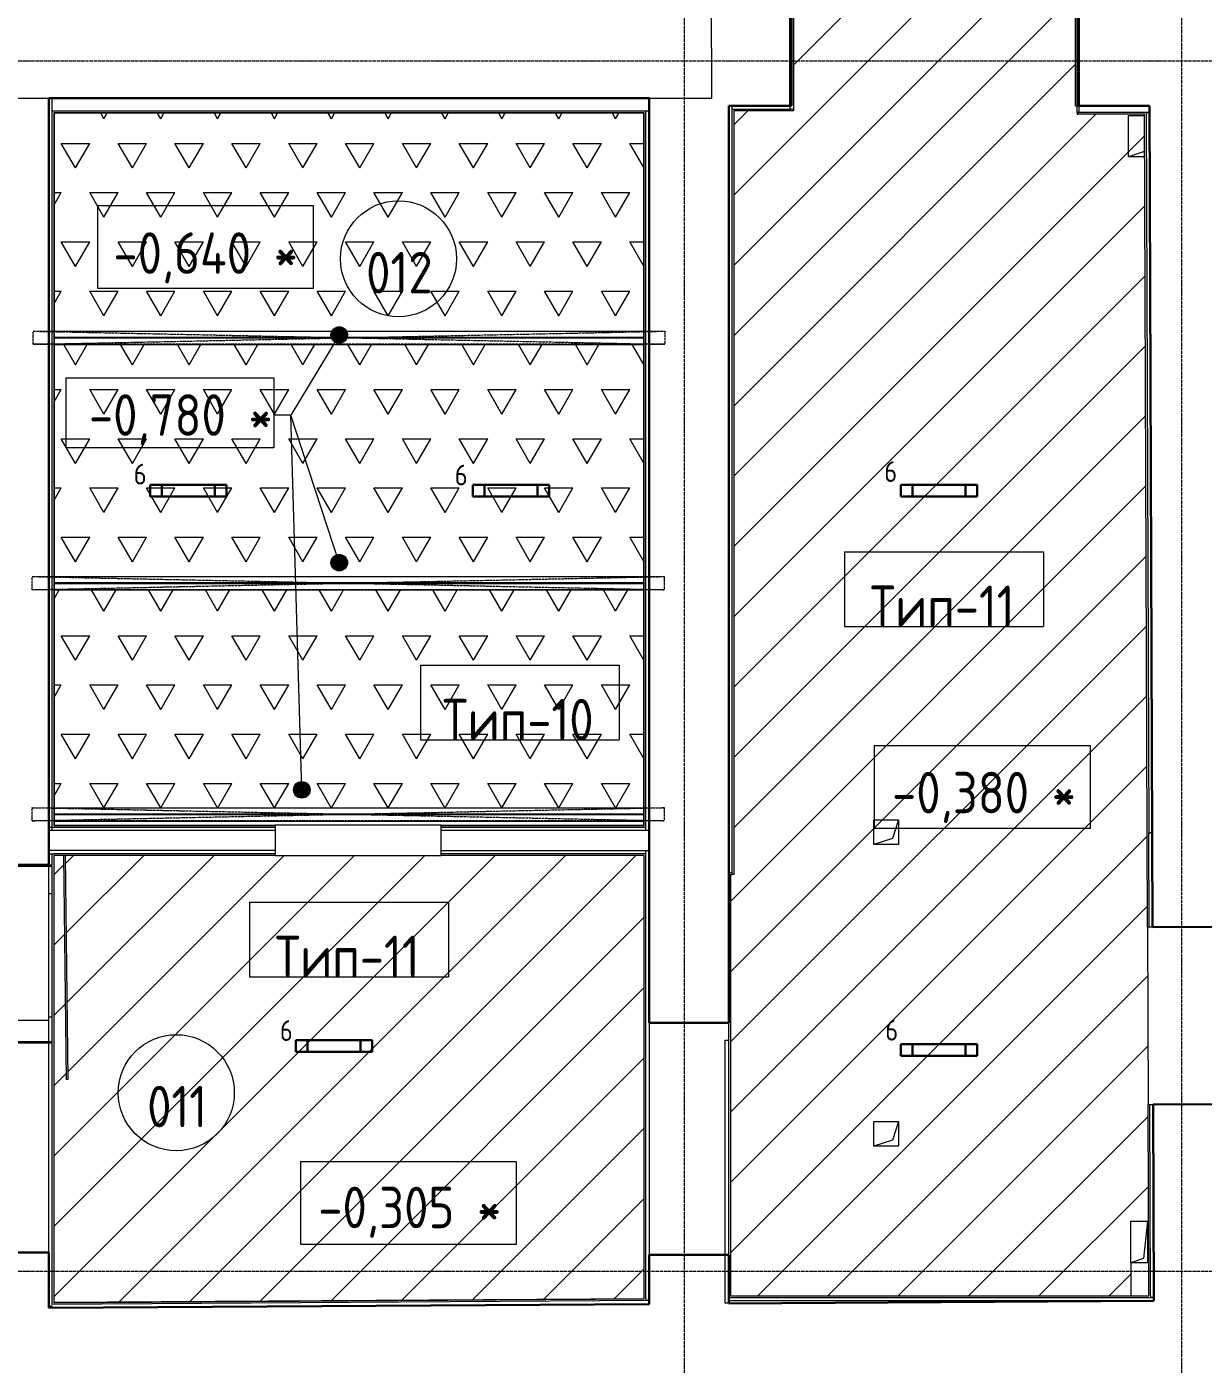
# Model space of a CAD drawing. Header units: millimetres. Extents: x -10295 to 67740, y -1344 to 46499.
# Drawn here: x 41883 to 48979, y 12384 to 20451 of the extents above; entities that cross this region are included whole.
import ezdxf

# ---------------------------------------------------------------- set-up
doc = ezdxf.new("R2010")
doc.units = ezdxf.units.MM
for name, pattern in [('ADSK_Линия сетки', [25, 20, -2.5, 0, -2.5]), ('ADSK_Штрих_ш3 п1_5', [4.5, 3, -1.5]), ('ADSK_Штрихпунктирная 2 точки_ш15 п1_5 п1_5 п1_5', [19.5, 15, -1.5, 0, -1.5, 0, -1.5])]:
    doc.linetypes.add(name, pattern=pattern)
for name, color, linetype, lineweight in [('Аннотация', 7, 'Continuous', 18), ('Каркас', 7, 'Continuous', 18), ('Марки', 7, 'Continuous', 20), ('Марки помещений', 7, 'Continuous', 20), ('Обобщенные модели', 7, 'Continuous', 18), ('Оси', 7, 'Continuous', 9), ('Отметки', 7, 'Continuous', 9), ('Перекрытие', 7, 'Continuous', 18), ('Потолки', 7, 'Continuous', 9), ('Потолки штриховка', 7, 'Continuous', 9), ('Стены внутренние', 7, 'Continuous', 18), ('Стены наружные', 7, 'Continuous', 18), ('Стены несущие', 7, 'Continuous', 30), ('Стены отделка', 7, 'Continuous', 30), ('Стены перегородки', 7, 'Continuous', 30), ('Стены штриховка', 7, 'Continuous', 9)]:
    doc.layers.add(name, color=color, linetype=linetype, lineweight=lineweight)
doc.layers.add('Линии', color=7, linetype='Continuous', lineweight=9, true_color=0x00a600)
doc.styles.add('GOST Common_1', font='GOST_Common.ttf', dxfattribs={"width": 0.9, "height": 250})
doc.styles.add('GOST Common_2', font='GOST_Common.ttf', dxfattribs={"width": 0.9, "height": 250})
doc.styles.add('GOST Common_4', font='GOST_Common.ttf', dxfattribs={"width": 0.9, "height": 125})
doc.styles.add('GOST Common_B', font='', dxfattribs={"width": 0.9, "height": 250})
doc.styles.get('GOST Common_B').set_extended_font_data('GOST Common', bold=True)
pattern_1 = [(45, (0, 0), (-211.9927, 211.9927), [])]

# ---------------------------------------------------------------- blocks, each defined once
blk = doc.blocks.new('ADSK_Балка_Двутавр_ТипБ_АСТО20-93 - 80Х140н б3-2488791-План потолков в подвале')
at = {"layer": 'Каркас'}
for p, q in [((1778.2, 2.7), (-1778.2, 2.7)), ((1778.2, -2.8), (-1778.2, -2.8))]:
    blk.add_line(p, q, dxfattribs=at)
blk = doc.blocks.new('ADSK_Балка_Двутавр_ТипБ_АСТО20-93 - 80Х140н б3-2488792-План потолков в подвале')
at = {"layer": 'Каркас'}
for p, q in [((1778.2, 2.7), (-1778.2, 2.7)), ((1778.2, -2.8), (-1778.2, -2.8))]:
    blk.add_line(p, q, dxfattribs=at)
blk = doc.blocks.new('ADSK_Балка_Двутавр_ТипБ_АСТО20-93 - 80Х140н б3-2488836-План потолков в подвале')
at = {"layer": 'Каркас'}
for p, q in [((1778.2, 2.7), (-1778.2, 2.7)), ((1778.2, -2.8), (-1778.2, -2.8))]:
    blk.add_line(p, q, dxfattribs=at)
blk = doc.blocks.new('GM_Отверстие прямоугольное _в плите_ - Отверстие-3906246-План потолков в подвале')
at = {"layer": 'Обобщенные модели'}
for p, q in [((-50, -125), (-50, 125)), ((-50, 125), (50, 125)), ((-50, -125), (-50, 125)), ((-50, 125), (50, 125)), ((-50, -125), (-25, 100)), ((-25, 100), (50, 125)), ((50, 125), (50, -125)), ((50, 125), (50, -125)), ((50, -125), (-50, -125)), ((50, -125), (-50, -125))]:
    blk.add_line(p, q, dxfattribs=at)
blk = doc.blocks.new('GM_Отверстие прямоугольное _в плите_ - Отверстие-V4-План потолков в подвале')
at = {"layer": 'Обобщенные модели'}
for p, q in [((-75, -75), (-75, 75)), ((-75, 75), (75, 75)), ((-75, -75), (-37.5, 37.5)), ((-37.5, 37.5), (75, 75)), ((75, 75), (75, -75)), ((75, -75), (-75, -75))]:
    blk.add_line(p, q, dxfattribs=at)
blk = doc.blocks.new('GM_Отверстие прямоугольное _в плите_ - Отверстие-V7-План потолков в подвале')
at = {"layer": 'Обобщенные модели'}
for p, q in [((-22.1, 125), (75, 125)), ((-22, 92.7), (75, 125)), ((75, 125), (75, -125)), ((75, -125), (-21.2, -125))]:
    blk.add_line(p, q, dxfattribs=at)
blk = doc.blocks.new('ADSK_Марка_Помещение_ОдноЗначение - Номер-159740-План потолков в подвале')
at = {"layer": 'Марки помещений'}
blk.add_circle((0, 0), 3.5, dxfattribs=at)
blk = doc.blocks.new('Высотные отметки - Рамка-12095-План потолков в подвале')
at = {"layer": 'Аннотация', "lineweight": 20}
for p, q in [((-6.5, 0), (-6.5, 5)), ((-6.5, 5), (6.5, 5)), ((6.5, 5), (6.5, 0)), ((6.5, 0), (-6.5, 0))]:
    blk.add_line(p, q, dxfattribs=at)
blk = doc.blocks.new('ADSK_Марка_Потолок - ADSK_Марка и Смещение от уровня-155896-План потолков в подвале')
at = {"layer": 'Марки'}
for p, q in [((-6, 4.5), (-6, 0)), ((-6, 4.5), (6, 4.5)), ((6, 4.5), (6, 0)), ((-6, 0), (6, 0))]:
    blk.add_line(p, q, dxfattribs=at)

msp = doc.modelspace()

# ---------------------------------------------------------------- hatches: boundary and pattern name
at = {"layer": 'Аннотация', "lineweight": 9}
h = msp.add_hatch(color=256, dxfattribs=at)
edge = h.paths.add_edge_path()
edge.add_arc((43767.78, 18592.114), 50, 0, 360)
h = msp.add_hatch(color=256, dxfattribs=at)
edge = h.paths.add_edge_path()
edge.add_arc((43767.805, 17218.903), 50, 0, 360)
h = msp.add_hatch(color=256, dxfattribs=at)
edge = h.paths.add_edge_path()
edge.add_arc((43541.77, 15848.932), 50, 0, 360)
at = {"layer": 'Потолки штриховка', "lineweight": 18}
h = msp.add_hatch(dxfattribs=at)
h.set_pattern_fill('FP_2', color=256, style=0, pattern_type=2)
h.set_pattern_definition(pattern_1)
h.paths.add_polyline_path([(46126.854, 12796.439), (48542.485, 12796.439), (48542.485, 13246.439), (48642.485, 13246.439), (48642.485, 13046.439), (48649.438, 13046.439), (48624.206, 19924.096), (48217.897, 19924.096), (48217.897, 19974.096), (48207.897, 19974.096), (48207.897, 20694.096), (48217.897, 20694.096), (48217.897, 20724.096), (46498.184, 20724.096), (46498.184, 20714.096), (46506.877, 20714.096), (46506.877, 19944.096), (46146.854, 19944.096), (46146.854, 15338.299), (46126.854, 15338.299), (46126.854, 13043.299)])
at = {"layer": 'Потолки штриховка', "lineweight": 18, "true_color": 0x808080}
h = msp.add_hatch(dxfattribs=at)
h.set_pattern_fill('FP_6', color=8, style=0, pattern_type=2)
h.set_pattern_definition([(60, (0, 0), (-171.4499, 296.96), [171.45, -171.45]), (120, (0, 0), (-342.8999, 6e-05), [171.45, -171.45]), (0, (-85.72, 148.48), (171.45, 296.96), [171.45, -171.45])])
h.paths.add_polyline_path([(43381.854, 15635.323), (45604.854, 15635.323), (45604.854, 15659.939), (42048.402, 15659.939), (42048.402, 15635.323), (43311.647, 15635.323)])
h.paths.add_polyline_path([(45604.854, 15739.939), (45604.854, 17055.027), (42048.402, 17055.027), (42048.402, 15739.939), (45471.119, 15739.939)])
h.paths.add_polyline_path([(45604.854, 17135.027), (45604.854, 18535.027), (42048.402, 18535.027), (42048.402, 17135.027), (44391.383, 17135.027)])
h.paths.add_polyline_path([(45604.854, 18615.027), (45604.854, 19929.318), (42048.402, 19929.318), (42048.402, 18615.027), (44391.383, 18615.027)])
at = {"layer": 'Потолки штриховка', "lineweight": 18}
h = msp.add_hatch(dxfattribs=at)
h.set_pattern_fill('FP_2', color=256, style=0, pattern_type=2)
h.set_pattern_definition(pattern_1)
h.paths.add_polyline_path([(42046.402, 12755.765), (45606.854, 12779.734), (45606.854, 15453.323), (42115.915, 15453.323), (42132.055, 14101.265), (42120.056, 14101.121), (42103.914, 15453.323), (42046.402, 15453.323), (42046.402, 12768.936)])

# ---------------------------------------------------------------- linework, layer by layer
at = {"layer": 'Аннотация', "lineweight": 9}
for p, q in [((43767.78, 18592.114), (43475.937, 18109.097)), ((43475.937, 18109.097), (43372.706, 18109.097)), ((43475.937, 18109.097), (43372.706, 18109.097)), ((43475.937, 18109.097), (43372.706, 18109.097)), ((43541.77, 15848.932), (43475.937, 18109.097)), ((43767.805, 17218.903), (43475.937, 18109.097))]:
    msp.add_line(p, q, dxfattribs=at)
at = {"layer": 'Аннотация', "lineweight": 9, "flags": 128}
msp.add_lwpolyline([(42121.255, 18334.67), (43372.706, 18334.67), (43372.706, 17911.67), (42121.255, 17911.67)], close=True, dxfattribs=at)
at = {"layer": 'Аннотация', "lineweight": 9}
for centre in [(43767.78, 18592.114), (43767.805, 17218.903), (43541.77, 15848.932)]:
    msp.add_circle(centre, 50, dxfattribs=at)
at = {"layer": 'Каркас', "color": 8, "linetype": 'ADSK_Штрих_ш3 п1_5', "lineweight": 9, "true_color": 0x808080}
for p, q in [((42048.402, 18615.027), (45604.854, 18615.027)), ((42048.402, 18535.027), (45604.854, 18535.027)), ((42048.402, 17135.027), (45604.854, 17135.027)), ((42048.402, 17055.027), (45604.854, 17055.027)), ((42048.402, 15739.939), (45604.854, 15739.939)), ((42048.402, 15659.939), (45604.854, 15659.939))]:
    msp.add_line(p, q, dxfattribs=at)
at = {"layer": 'Линии', "color": 7, "linetype": 'ADSK_Штрихпунктирная 2 точки_ш15 п1_5 п1_5 п1_5'}
for p, q in [((41921.191, 18615.027), (45731.643, 18615.027)), ((41921.191, 18535.875), (41921.191, 18615.027)), ((41921.191, 18615.027), (45731.643, 18535.875)), ((41921.191, 18535.875), (45731.643, 18615.027)), ((45731.643, 18615.027), (45731.643, 18535.875)), ((45731.643, 18535.875), (41921.191, 18535.875)), ((41916.402, 17135.027), (45726.854, 17135.027)), ((41916.402, 17055.875), (41916.402, 17135.027)), ((41916.402, 17135.027), (45726.854, 17055.875)), ((41916.402, 17055.875), (45726.854, 17135.027)), ((45726.854, 17135.027), (45726.854, 17055.875)), ((45726.854, 17055.875), (41916.402, 17055.875)), ((41916.402, 15662.36), (41916.402, 15741.512)), ((41916.402, 15741.512), (45726.854, 15662.36)), ((41916.402, 15662.36), (45726.854, 15741.512)), ((41916.402, 15739.939), (45726.854, 15739.939)), ((45726.854, 15741.512), (45726.854, 15662.36)), ((45726.854, 15662.36), (41916.402, 15662.36))]:
    msp.add_line(p, q, dxfattribs=at)
at = {"layer": 'Линии', "color": 5, "lineweight": 30, "true_color": 0x0000ff}
for p, q in [((42627.143, 17618.524), (42627.143, 17688.524)), ((42627.143, 17688.524), (43087.143, 17688.524)), ((42697.143, 17618.524), (42697.143, 17688.524)), ((43017.143, 17688.524), (43017.143, 17618.524)), ((43087.143, 17688.524), (43087.143, 17618.524)), ((47155.451, 17618.524), (47155.451, 17688.524)), ((47155.451, 17688.524), (47615.451, 17688.524)), ((47225.451, 17618.524), (47225.451, 17688.524)), ((47545.451, 17688.524), (47545.451, 17618.524)), ((47615.451, 17688.524), (47615.451, 17618.524)), ((43087.143, 17618.524), (42627.143, 17618.524)), ((47615.451, 17618.524), (47155.451, 17618.524)), ((43505.499, 14268.299), (43505.499, 14338.299)), ((43505.499, 14338.299), (43965.499, 14338.299)), ((43575.499, 14268.299), (43575.499, 14338.299)), ((43895.499, 14338.299), (43895.499, 14268.299)), ((43965.499, 14338.299), (43965.499, 14268.299)), ((43965.499, 14268.299), (43505.499, 14268.299))]:
    msp.add_line(p, q, dxfattribs=at)
at = {"layer": 'Линии', "color": 1, "lineweight": 30, "true_color": 0xff0000}
for p, q in [((44573.51, 17618.524), (44573.51, 17688.524)), ((44573.51, 17688.524), (45033.51, 17688.524)), ((44643.51, 17618.524), (44643.51, 17688.524)), ((44963.51, 17688.524), (44963.51, 17618.524)), ((45033.51, 17688.524), (45033.51, 17618.524)), ((45033.51, 17618.524), (44573.51, 17618.524)), ((47155.451, 14244.728), (47155.451, 14314.728)), ((47155.451, 14314.728), (47615.451, 14314.728)), ((47225.451, 14244.728), (47225.451, 14314.728)), ((47545.451, 14314.728), (47545.451, 14244.728)), ((47615.451, 14314.728), (47615.451, 14244.728)), ((47615.451, 14244.728), (47155.451, 14244.728))]:
    msp.add_line(p, q, dxfattribs=at)
at = {"layer": 'Оси', "linetype": 'ADSK_Линия сетки'}
for p, q in [((45849.565, 3191.655), (45849.565, 44222.998)), ((48849.565, 3191.655), (48849.565, 44222.998)), ((-9494.727, 20245), (56004.853, 20245)), ((-9494.727, 12945), (56004.853, 12945))]:
    msp.add_line(p, q, dxfattribs=at)
at = {"layer": 'Перекрытие'}
for p, q in [((42016.402, 15223.323), (42036.402, 15223.323)), ((42036.402, 12724.697), (42016.402, 12724.563))]:
    msp.add_line(p, q, dxfattribs=at)
at = {"layer": 'Потолки', "color": 18, "true_color": 0x070707}
msp.add_line((45604.854, 19929.318), (42048.402, 19929.318), dxfattribs=at)
at = {"layer": 'Потолки'}
for p, q in [((48217.897, 19934.096), (48217.897, 19924.096)), ((48217.897, 19924.096), (48222.897, 19924.096)), ((46126.854, 15338.299), (46136.854, 15338.299)), ((48542.485, 12996.439), (48542.485, 12796.439)), ((48649.438, 13046.439), (48642.485, 13046.439)), ((45606.854, 12779.734), (42046.402, 12755.765))]:
    msp.add_line(p, q, dxfattribs=at)
at = {"layer": 'Стены внутренние'}
for p, q in [((42016.402, 14480), (42016.402, 15385.596)), ((42016.402, 14458.096), (41536.402, 14458.096))]:
    msp.add_line(p, q, dxfattribs=at)
at = {"layer": 'Стены наружные'}
for p, q in [((44381.854, 15635.323), (43381.854, 15635.323)), ((42103.914, 15453.323), (42120.056, 14101.121)), ((42132.055, 14101.265), (42115.915, 15453.323)), ((43381.854, 15453.323), (44381.854, 15453.323)), ((48642.249, 15020.376), (48646.146, 13950.383)), ((42132.055, 14101.265), (42120.056, 14101.121))]:
    msp.add_line(p, q, dxfattribs=at)
at = {"layer": 'Стены несущие'}
for p, q in [((46488.184, 20694.096), (46488.184, 19974.096)), ((48227.897, 19974.096), (48227.897, 20694.096)), ((42016.402, 20021.318), (42016.402, 15395.596)), ((45636.854, 20021.318), (42016.402, 20021.318)), ((45636.854, 14443.299), (45636.854, 20021.318)), ((46488.184, 19974.096), (46116.854, 19974.096)), ((46116.854, 19974.096), (46116.854, 14443.299)), ((48654.206, 19974.096), (48227.897, 19974.096)), ((48654.206, 19974.096), (48672.248, 15020.486)), ((42016.402, 15395.596), (41536.402, 15395.596)), ((49182.245, 15022.343), (48672.248, 15020.486)), ((46116.854, 14443.299), (45636.854, 14443.299)), ((48676.146, 13950.493), (49186.142, 13952.35)), ((48676.146, 13950.493), (48680.458, 12766.439)), ((41536.402, 13058.096), (42016.402, 13058.096)), ((42016.402, 13058.096), (42016.402, 12724.458)), ((45636.854, 12747.266), (45636.854, 13043.299)), ((45636.854, 13043.299), (46116.854, 13043.299)), ((46116.854, 12750.289), (46116.854, 13043.299)), ((42016.402, 12724.458), (45636.854, 12747.266)), ((46116.854, 12750.289), (48680.458, 12766.439))]:
    msp.add_line(p, q, dxfattribs=at)
at = {"layer": 'Стены отделка', "lineweight": 9}
for p, q in [((46486.877, 19954.096), (46486.877, 20694.096)), ((46498.184, 20694.096), (46498.184, 19974.096)), ((46506.877, 20714.096), (46506.877, 19944.096)), ((48207.897, 19974.096), (48207.897, 20694.096)), ((48217.897, 19934.096), (48217.897, 20724.096)), ((42036.402, 15621.318), (42036.402, 20021.318)), ((45636.854, 19941.318), (42036.402, 19941.318)), ((42048.402, 19929.318), (42048.402, 15635.323)), ((45604.854, 15635.323), (45604.854, 19929.318)), ((45616.854, 15603.323), (45616.854, 19941.318)), ((46136.854, 15338.299), (46136.854, 19974.096)), ((46136.854, 19954.096), (46486.877, 19954.096)), ((46146.854, 19944.096), (46146.854, 15338.299)), ((46506.877, 19944.096), (46146.854, 19944.096)), ((46488.184, 19974.096), (46498.184, 19974.096)), ((46488.184, 19954.096), (46488.184, 19974.096)), ((48207.897, 19974.096), (48227.897, 19974.096)), ((48654.206, 19934.096), (48217.897, 19934.096)), ((48222.897, 19924.096), (48222.897, 19934.096)), ((48634.206, 19934.022), (48654.206, 19934.096)), ((48634.206, 19934.096), (48650.174, 15589.951)), ((48654.206, 19974.096), (48654.206, 19934.096)), ((48654.206, 19934.096), (48670.174, 15590.024)), ((48624.243, 19924.096), (48222.897, 19924.096)), ((48640.174, 15589.915), (48624.243, 19924.096)), ((42036.402, 15621.318), (42016.402, 15621.318)), ((42036.854, 15623.323), (42036.402, 15623.323)), ((42036.854, 15603.323), (42036.854, 15623.323)), ((42048.402, 15635.323), (43381.854, 15635.323)), ((43381.854, 15635.323), (43381.854, 15603.323)), ((44381.854, 15603.323), (44381.854, 15635.323)), ((44381.854, 15635.323), (45604.854, 15635.323)), ((48642.249, 15020.376), (48640.174, 15589.915)), ((48670.174, 15590.024), (48650.174, 15589.951)), ((48650.174, 15589.951), (48670.174, 15590.024)), ((42016.854, 15463.323), (42016.854, 15483.323)), ((42016.854, 15463.323), (42046.402, 15463.323)), ((42036.402, 15395.596), (42036.402, 15463.323)), ((42046.402, 15453.323), (42046.402, 12754.765)), ((43381.854, 15453.323), (42046.402, 15453.323)), ((43381.854, 15483.323), (43381.854, 15453.323)), ((44381.854, 15453.323), (44381.854, 15483.323)), ((45606.854, 15453.323), (44381.854, 15453.323)), ((45606.854, 12778.734), (45606.854, 15453.323)), ((45616.854, 15453.323), (45616.854, 15483.323)), ((41516.402, 15395.596), (42036.402, 15395.596)), ((42036.402, 15385.596), (41516.402, 15385.596)), ((42036.402, 14480), (42036.402, 15385.596)), ((46136.854, 15348.299), (46116.854, 15348.299)), ((46116.854, 15338.299), (46126.854, 15338.299)), ((46126.854, 15338.299), (46126.854, 12796.439)), ((46146.854, 15338.299), (46136.854, 15338.299)), ((48672.248, 15020.486), (48642.249, 15020.376)), ((42016.402, 13058.096), (42016.402, 14480)), ((42016.402, 14480), (42036.402, 14480)), ((45636.854, 14443.299), (45636.854, 13043.299)), ((46116.854, 13043.299), (46116.854, 14443.299)), ((41516.402, 14330.596), (42036.402, 14330.596)), ((42036.402, 14320.596), (41516.402, 14320.596)), ((46095, 12752.02), (46095, 14338.299)), ((46095, 14338.299), (46115, 14338.299)), ((46115, 14338.299), (46115, 12752.02)), ((48646.146, 13950.383), (48676.146, 13950.493)), ((48650.349, 12796.439), (48646.146, 13950.383)), ((45636.854, 12768.936), (42036.402, 12744.698)), ((45636.854, 12748.935), (42036.402, 12724.697)), ((42046.402, 12754.765), (45606.854, 12778.734)), ((45616.854, 12778.801), (45616.854, 12768.801)), ((45636.854, 12768.936), (45616.854, 12768.936)), ((46115, 12752.02), (46095, 12752.02)), ((46115, 12786.439), (48680.458, 12786.439)), ((48680.458, 12766.439), (46115, 12766.439)), ((46126.854, 12796.439), (48650.349, 12796.439)), ((48660.349, 12796.439), (48660.385, 12786.439)), ((48680.385, 12786.512), (48660.385, 12786.439)), ((48680.458, 12786.439), (48680.458, 12766.439)), ((42036.402, 12734.63), (42016.402, 12734.63)), ((42036.402, 12724.697), (42036.402, 12734.63))]:
    msp.add_line(p, q, dxfattribs=at)
at = {"layer": 'Стены перегородки', "lineweight": 18}
for p, q in [((42016.854, 15483.323), (42016.854, 15603.323)), ((43381.854, 15603.323), (42016.854, 15603.323)), ((43381.854, 15603.323), (43381.854, 15483.323)), ((44381.854, 15483.323), (44381.854, 15603.323)), ((45636.854, 15603.323), (44381.854, 15603.323)), ((43381.854, 15483.323), (42016.854, 15483.323)), ((44381.854, 15483.323), (45636.854, 15483.323))]:
    msp.add_line(p, q, dxfattribs=at)
at = {"layer": 'Стены штриховка'}
for p, q in [((46013.992, 20021.318), (46011.908, 20694.096)), ((41536.402, 20021.318), (42016.402, 20021.318)), ((45636.854, 20021.318), (46013.992, 20021.318)), ((42046.402, 19931.318), (42046.402, 15633.323)), ((45606.854, 19931.318), (42046.402, 19931.318)), ((45606.854, 15633.323), (45606.854, 19931.318)), ((46506.877, 19954.096), (46486.877, 19954.096)), ((48227.897, 19974.096), (48227.897, 19934.096)), ((42036.854, 15623.323), (43381.854, 15623.323)), ((42046.402, 15633.323), (43381.854, 15633.323)), ((44381.854, 15633.323), (45606.854, 15633.323)), ((44381.854, 15623.323), (45616.854, 15623.323)), ((48652.249, 15020.413), (48650.174, 15589.951)), ((43381.854, 15463.323), (42046.402, 15463.323)), ((45616.854, 15463.323), (44381.854, 15463.323)), ((45616.854, 12778.801), (45616.854, 15453.323)), ((42036.402, 12744.698), (42036.402, 14480)), ((48660.349, 12796.439), (48656.146, 13950.42))]:
    msp.add_line(p, q, dxfattribs=at)

# ---------------------------------------------------------------- block references
at = {"layer": 'Каркас'}
for name, p in [('ADSK_Балка_Двутавр_ТипБ_АСТО20-93 - 80Х140н б3-2488791-План потолков в подвале', (43826.628, 18575.027)), ('ADSK_Балка_Двутавр_ТипБ_АСТО20-93 - 80Х140н б3-2488792-План потолков в подвале', (43826.628, 17095.027)), ('ADSK_Балка_Двутавр_ТипБ_АСТО20-93 - 80Х140н б3-2488836-План потолков в подвале', (43826.628, 15699.939))]:
    msp.add_blockref(name, p, dxfattribs=at)
at = {"layer": 'Марки', "xscale": 99.99999999999993, "yscale": 99.99999999999993, "zscale": 99.99999999999993}
for p in [(47414.946, 16833.754), (44856.744, 16149.797), (43826.628, 14721.849)]:
    msp.add_blockref('ADSK_Марка_Потолок - ADSK_Марка и Смещение от уровня-155896-План потолков в подвале', p, dxfattribs=at)
at = {"layer": 'Марки помещений', "xscale": 99.99999999999993, "yscale": 99.99999999999993, "zscale": 99.99999999999993}
for p in [(44125.119, 19051.79), (42784.831, 14022.098)]:
    msp.add_blockref('ADSK_Марка_Помещение_ОдноЗначение - Номер-159740-План потолков в подвале', p, dxfattribs=at)
at = {"layer": 'Обобщенные модели', "rotation": 180}
for name, p in [('GM_Отверстие прямоугольное _в плите_ - Отверстие-V7-План потолков в подвале', (48603.068, 19791.921)), ('GM_Отверстие прямоугольное _в плите_ - Отверстие-V4-План потолков в подвале', (47066.414, 15593.731)), ('GM_Отверстие прямоугольное _в плите_ - Отверстие-V4-План потолков в подвале', (47066.414, 13773.731)), ('GM_Отверстие прямоугольное _в плите_ - Отверстие-3906246-План потолков в подвале', (48592.485, 13121.439))]:
    msp.add_blockref(name, p, dxfattribs=at)
at = {"layer": 'Отметки', "lineweight": 20, "xscale": 99.99999999999993, "yscale": 99.99999999999993, "zscale": 99.99999999999993}
for p in [(42961.101, 18873.357), (47645.892, 15615.82), (44185.464, 13106.998)]:
    msp.add_blockref('Высотные отметки - Рамка-12095-План потолков в подвале', p, dxfattribs=at)

# ---------------------------------------------------------------- texts
at = {"layer": 'Аннотация', "lineweight": 9, "line_spacing_factor": 1.022766}
for s, insert, char_height, width, attachment_point, style in [('\\pt360,720,1080,1440,1800,2160,2520,2880,3240,3600,3960,4320,4680,5040,5400,5760,6120,6480,6840,7200,7560,7920,8280,8640,9000,9360,9720,10080,10440,10800,11160,11520; -0,780 *   ', (42121.255, 18234.291), 250, 1250.1, 1, 'GOST Common_1'), ('\\pt180,360,540,720,900,1080,1260,1440,1620,1800,1980,2160,2340,2520,2700,2880,3060,3240,3420,3600,3780,3960,4140,4320,4500,4680,4860,5040,5220,5400,5580,5760;6', (47093.673, 17768.513), 125, 175.5, 5, 'GOST Common_4'), ('\\pt180,360,540,720,900,1080,1260,1440,1620,1800,1980,2160,2340,2520,2700,2880,3060,3240,3420,3600,3780,3960,4140,4320,4500,4680,4860,5040,5220,5400,5580,5760;6', (42567.046, 17752.917), 125, 175.5, 5, 'GOST Common_4'), ('\\pt180,360,540,720,900,1080,1260,1440,1620,1800,1980,2160,2340,2520,2700,2880,3060,3240,3420,3600,3780,3960,4140,4320,4500,4680,4860,5040,5220,5400,5580,5760;6', (44503.408, 17747.375), 125, 175.5, 5, 'GOST Common_4'), ('\\pt180,360,540,720,900,1080,1260,1440,1620,1800,1980,2160,2340,2520,2700,2880,3060,3240,3420,3600,3780,3960,4140,4320,4500,4680,4860,5040,5220,5400,5580,5760;6', (43448.697, 14396.639), 125, 175.5, 5, 'GOST Common_4'), ('\\pt180,360,540,720,900,1080,1260,1440,1620,1800,1980,2160,2340,2520,2700,2880,3060,3240,3420,3600,3780,3960,4140,4320,4500,4680,4860,5040,5220,5400,5580,5760;6', (47099.91, 14399.073), 125, 175.5, 5, 'GOST Common_4')]:
    msp.add_mtext(s, dxfattribs=dict(at, insert=insert, char_height=char_height, width=width, attachment_point=attachment_point, style=style))
at = {"layer": 'Марки', "lineweight": 9, "char_height": 250, "attachment_point": 5, "line_spacing_factor": 1.022766, "style": 'GOST Common_B'}
for s, insert, width in [('\\pt1143,2286,3429,4572,5715,6858,8001,9144,10287,11430,12573,13716,14859,16002,17145,18288,19431,20574,21717,22860,24003,25146,26289,27432,28575,29718,30861,32004,33147,34290,35433,36576;Тип-11', (47404.766, 16955.91), 910.8), ('\\pt1143,2286,3429,4572,5715,6858,8001,9144,10287,11430,12573,13716,14859,16002,17145,18288,19431,20574,21717,22860,24003,25146,26289,27432,28575,29718,30861,32004,33147,34290,35433,36576;Тип-10', (44846.113, 16271.953), 952.2), ('\\pt1143,2286,3429,4572,5715,6858,8001,9144,10287,11430,12573,13716,14859,16002,17145,18288,19431,20574,21717,22860,24003,25146,26289,27432,28575,29718,30861,32004,33147,34290,35433,36576;Тип-11', (43816.447, 14844.005), 910.8)]:
    msp.add_mtext(s, dxfattribs=dict(at, insert=insert, width=width))
at = {"layer": 'Марки помещений', "lineweight": 9, "char_height": 250, "attachment_point": 5, "line_spacing_factor": 1.022766, "style": 'GOST Common_1'}
for s, insert, width in [('\\pt450,900,1350,1800,2250,2700,3150,3600,4050,4500,4950,5400,5850,6300,6750,7200,7650,8100,8550,9000,9450,9900,10350,10800,11250,11700,12150,12600,13050,13500,13950,14400;012', (44130.062, 18968.208), 441), ('\\pt450,900,1350,1800,2250,2700,3150,3600,4050,4500,4950,5400,5850,6300,6750,7200,7650,8100,8550,9000,9450,9900,10350,10800,11250,11700,12150,12600,13050,13500,13950,14400;011', (42789.774, 13938.516), 393.3)]:
    msp.add_mtext(s, dxfattribs=dict(at, insert=insert, width=width))
at = {"layer": 'Отметки', "lineweight": 20, "char_height": 250, "attachment_point": 1, "line_spacing_factor": 1.022761, "style": 'GOST Common_2'}
for s, insert, width in [('-0,640 *', (42405.457, 19211.12), 1333.54714), ('-0,380 *', (47101.561, 15956.922), 1306.39347), ('-0,305 *', (43641.133, 13454.904), 1306.39347)]:
    msp.add_mtext(s, dxfattribs=dict(at, insert=insert, width=width))

doc.saveas('drawing.dxf')
